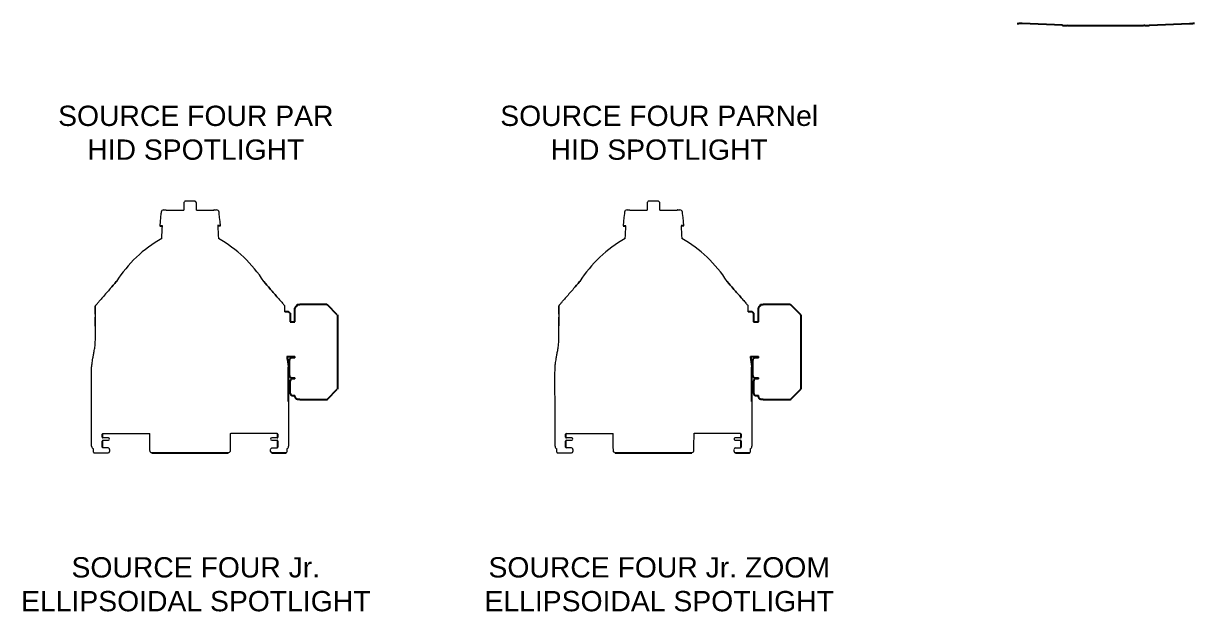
# Model space of a CAD drawing. Header units: inches. Extents: x 0 to 310, y 0 to 246.
# Drawn here: x 2.8 to 53.4, y 131.1 to 156.4 of the extents above; entities that cross this region are included whole.
import ezdxf

# ---------------------------------------------------------------- set-up
doc = ezdxf.new("R2010")
doc.units = ezdxf.units.IN
doc.header["$MEASUREMENT"] = 0
doc.linetypes.add('SLD-Solid', pattern=[0])
doc.layers.add('TEXT', color=1, linetype='Continuous')
doc.styles.add('ARIAL', font='arial.ttf')

msp = doc.modelspace()

# ---------------------------------------------------------------- linework, layer by layer
for p, q in [((45.708, 156.447), (45.778, 156.444)), ((45.84, 156.442), (45.778, 156.444)), ((47.66, 156.378), (45.928, 156.439)), ((47.674, 156.356), (47.85, 156.351)), ((47.85, 156.351), (47.851, 156.351)), ((51.22, 156.351), (51.219, 156.351)), ((51.22, 156.351), (51.395, 156.356)), ((51.41, 156.378), (53.142, 156.439)), ((53.23, 156.442), (53.292, 156.444)), ((53.361, 156.447), (53.292, 156.444)), ((8.702, 147.718), (8.822, 147.718)), ((11.324, 147.719), (11.203, 147.719)), ((28.7, 147.718), (28.82, 147.718)), ((31.322, 147.719), (31.201, 147.719)), ((14.538, 143.571), (14.538, 144.156)), ((14.628, 144.246), (14.628, 144.316)), ((14.628, 144.316), (14.753, 144.316)), ((15.891, 144.316), (14.753, 144.316)), ((16.367, 143.869), (15.94, 144.296)), ((34.536, 143.571), (34.536, 144.156)), ((34.626, 144.246), (34.626, 144.316)), ((34.626, 144.316), (34.751, 144.316)), ((35.888, 144.316), (34.751, 144.316)), ((36.365, 143.869), (35.938, 144.296)), ((14.265, 143.996), (14.101, 143.996)), ((14.325, 143.936), (14.325, 143.571)), ((14.325, 143.571), (14.538, 143.571)), ((16.388, 140.714), (16.388, 143.819)), ((34.263, 143.996), (34.099, 143.996)), ((34.323, 143.936), (34.323, 143.571)), ((34.323, 143.571), (34.536, 143.571)), ((36.386, 140.714), (36.386, 143.819)), ((14.194, 142.071), (14.538, 142.071)), ((14.538, 142.015), (14.538, 142.071)), ((34.192, 142.071), (34.536, 142.071)), ((34.536, 142.015), (34.536, 142.071)), ((14.298, 141.77), (14.298, 141.919)), ((14.298, 141.392), (14.298, 141.77)), ((14.538, 142.015), (14.394, 142.015)), ((34.296, 141.77), (34.296, 141.919)), ((34.296, 141.392), (34.296, 141.77)), ((34.536, 142.015), (34.392, 142.015)), ((14.298, 141.253), (14.298, 141.392)), ((14.338, 140.907), (14.338, 141.029)), ((14.394, 141.157), (14.538, 141.157)), ((14.538, 141.109), (14.418, 141.109)), ((14.538, 141.109), (14.538, 141.157)), ((34.296, 141.253), (34.296, 141.392)), ((34.336, 140.907), (34.336, 141.029)), ((34.392, 141.157), (34.536, 141.157)), ((34.536, 141.109), (34.416, 141.109)), ((34.536, 141.109), (34.536, 141.157)), ((14.338, 140.592), (14.338, 140.907)), ((14.338, 140.474), (14.338, 140.592)), ((15.94, 140.237), (16.367, 140.664)), ((34.336, 140.592), (34.336, 140.907)), ((34.336, 140.474), (34.336, 140.592)), ((35.938, 140.237), (36.365, 140.664)), ((14.418, 140.394), (14.538, 140.394)), ((14.538, 140.336), (14.538, 140.394)), ((14.628, 140.216), (14.628, 140.246)), ((14.753, 140.216), (14.628, 140.216)), ((14.753, 140.216), (15.891, 140.216)), ((34.416, 140.394), (34.536, 140.394)), ((34.536, 140.336), (34.536, 140.394)), ((34.626, 140.216), (34.626, 140.246)), ((34.751, 140.216), (34.626, 140.216)), ((34.751, 140.216), (35.888, 140.216)), ((6.223, 138.721), (6.223, 138.591)), ((13.803, 138.591), (13.803, 138.721)), ((26.221, 138.721), (26.221, 138.591)), ((33.801, 138.591), (33.801, 138.721)), ((6.223, 138.426), (6.223, 138.16)), ((13.803, 138.16), (13.803, 138.426)), ((26.221, 138.426), (26.221, 138.16)), ((33.801, 138.16), (33.801, 138.426)), ((8.362, 137.916), (11.663, 137.917)), ((13.548, 137.915), (14.151, 137.915)), ((28.36, 137.916), (31.661, 137.917)), ((33.546, 137.915), (34.148, 137.915))]:
    msp.add_line(p, q)
at = {"linetype": 'SLD-Solid', "lineweight": 15}
for p, q in [((9.741, 148.721), (9.741, 148.389)), ((10.235, 148.771), (9.791, 148.771)), ((10.285, 148.389), (10.285, 148.721)), ((29.738, 148.721), (29.738, 148.389)), ((30.233, 148.771), (29.789, 148.771)), ((30.283, 148.389), (30.283, 148.721)), ((8.871, 148.398), (8.979, 148.398)), ((9.102, 148.389), (9.738, 148.389)), ((9.102, 148.389), (9.102, 148.389)), ((9.102, 148.389), (9.738, 148.389)), ((10.288, 148.389), (10.924, 148.389)), ((10.288, 148.389), (10.924, 148.389)), ((10.924, 148.389), (10.924, 148.389)), ((11.047, 148.398), (11.154, 148.398)), ((28.869, 148.398), (28.977, 148.398)), ((29.1, 148.389), (29.736, 148.389)), ((29.1, 148.389), (29.1, 148.389)), ((29.1, 148.389), (29.736, 148.389)), ((30.286, 148.389), (30.922, 148.389)), ((30.286, 148.389), (30.922, 148.389)), ((30.922, 148.389), (30.922, 148.389)), ((31.045, 148.398), (31.152, 148.398)), ((5.763, 138.198), (5.763, 140.129)), ((14.263, 140.132), (14.263, 140.129)), ((14.263, 140.129), (14.263, 138.198)), ((25.761, 138.198), (25.761, 140.129)), ((34.261, 140.132), (34.261, 140.129)), ((34.261, 140.129), (34.261, 138.198)), ((6.253, 138.751), (8.278, 138.751)), ((11.775, 138.751), (11.765, 138.751)), ((12.095, 138.751), (11.775, 138.751)), ((26.251, 138.751), (28.276, 138.751)), ((31.773, 138.751), (31.763, 138.751)), ((32.093, 138.751), (31.773, 138.751)), ((6.319, 138.129), (6.252, 138.13)), ((6.538, 138.066), (6.538, 137.975)), ((13.488, 137.975), (13.488, 138.066)), ((13.707, 138.129), (13.773, 138.13)), ((14.182, 138.081), (14.182, 137.955)), ((26.317, 138.129), (26.25, 138.13)), ((26.536, 138.066), (26.536, 137.975)), ((33.486, 137.975), (33.486, 138.066)), ((33.705, 138.129), (33.771, 138.13)), ((34.18, 138.081), (34.18, 137.955)), ((5.844, 137.955), (5.845, 137.957)), ((5.845, 137.957), (5.844, 137.957)), ((5.845, 137.943), (5.844, 137.955)), ((5.845, 137.943), (5.846, 137.945)), ((6.185, 137.915), (6.235, 137.915)), ((6.235, 137.915), (6.318, 137.915)), ((6.318, 137.915), (6.478, 137.915)), ((25.842, 137.955), (25.842, 137.957)), ((25.842, 137.957), (25.842, 137.957)), ((25.843, 137.943), (25.842, 137.955)), ((25.843, 137.943), (25.843, 137.945)), ((26.183, 137.915), (26.233, 137.915)), ((26.233, 137.915), (26.316, 137.915)), ((26.316, 137.915), (26.476, 137.915))]:
    msp.add_line(p, q, dxfattribs=at)
at = {"linetype": 'SLD-Solid', "lineweight": 15, "flags": 128}
for points in [[(8.757, 148.243), (8.739, 148.072), (8.721, 147.897), (8.702, 147.719)], [(8.761, 148.284), (8.761, 148.28), (8.76, 148.272), (8.759, 148.26), (8.757, 148.243)], [(8.763, 148.3), (8.763, 148.299), (8.761, 148.284)], [(11.265, 148.284), (11.263, 148.299), (11.263, 148.3)], [(11.269, 148.243), (11.267, 148.26), (11.266, 148.272), (11.265, 148.28), (11.265, 148.284)], [(11.324, 147.719), (11.305, 147.897), (11.287, 148.072), (11.269, 148.243)], [(28.755, 148.243), (28.737, 148.072), (28.719, 147.897), (28.7, 147.719)], [(28.759, 148.284), (28.759, 148.28), (28.758, 148.272), (28.757, 148.26), (28.755, 148.243)], [(28.761, 148.3), (28.761, 148.299), (28.759, 148.284)], [(31.262, 148.284), (31.261, 148.299), (31.261, 148.3)], [(31.267, 148.243), (31.265, 148.26), (31.264, 148.272), (31.263, 148.28), (31.262, 148.284)], [(31.322, 147.719), (31.303, 147.897), (31.285, 148.072), (31.267, 148.243)], [(5.763, 140.135), (5.763, 140.261), (5.763, 140.522), (5.763, 140.78), (5.763, 141.036), (5.763, 141.292), (5.763, 141.552), (5.763, 141.611)], [(14.263, 141.615), (14.263, 141.409), (14.263, 141.081), (14.263, 140.756), (14.263, 140.427), (14.263, 140.135)], [(25.761, 140.135), (25.761, 140.261), (25.76, 140.522), (25.76, 140.78), (25.76, 141.036), (25.76, 141.292), (25.761, 141.552), (25.761, 141.611)], [(34.261, 141.615), (34.261, 141.409), (34.261, 141.081), (34.261, 140.756), (34.261, 140.427), (34.261, 140.135)], [(8.281, 138.014), (8.28, 138.168), (8.278, 138.751)], [(11.748, 138.751), (11.746, 138.197), (11.744, 138.014)], [(28.279, 138.014), (28.278, 138.168), (28.276, 138.751)], [(31.746, 138.751), (31.744, 138.197), (31.742, 138.014)], [(6.479, 138.126), (6.477, 138.126), (6.461, 138.126), (6.429, 138.127), (6.382, 138.128), (6.319, 138.129)], [(8.362, 137.916), (8.358, 137.916), (8.331, 137.923), (8.31, 137.938), (8.295, 137.959), (8.284, 137.987), (8.282, 138.014)], [(11.744, 138.014), (11.745, 138.008), (11.738, 137.975), (11.721, 137.944), (11.7, 137.925), (11.674, 137.916), (11.663, 137.917)], [(13.547, 138.126), (13.549, 138.126), (13.565, 138.126), (13.596, 138.127), (13.644, 138.128), (13.707, 138.129)], [(26.477, 138.126), (26.475, 138.126), (26.459, 138.126), (26.427, 138.127), (26.38, 138.128), (26.317, 138.129)], [(28.36, 137.916), (28.355, 137.916), (28.329, 137.923), (28.308, 137.938), (28.292, 137.959), (28.282, 137.987), (28.28, 138.014)], [(31.742, 138.014), (31.742, 138.008), (31.736, 137.975), (31.719, 137.944), (31.697, 137.925), (31.671, 137.916), (31.661, 137.917)], [(33.545, 138.126), (33.547, 138.126), (33.563, 138.126), (33.594, 138.127), (33.642, 138.128), (33.705, 138.129)], [(14.182, 137.955), (14.181, 137.947), (14.181, 137.943)], [(34.179, 137.955), (34.179, 137.947), (34.178, 137.943)]]:
    msp.add_lwpolyline(points, dxfattribs=at)
for centre, radius, start, end in [((47.675, 156.371), 0.015, 180.0048, 270.0932), ((51.395, 156.371), 0.015, 269.9068, 359.9952), ((14.628, 144.156), 0.09, 90, 180), ((15.891, 144.246), 0.07, 45, 90), ((34.626, 144.156), 0.09, 90, 180), ((35.888, 144.246), 0.07, 45, 90), ((14.265, 143.936), 0.06, 0, 90), ((16.318, 143.819), 0.07, 0, 45), ((34.263, 143.936), 0.06, 0, 90), ((36.316, 143.819), 0.07, 0, 45), ((14.394, 141.919), 0.096, 90, 180), ((34.392, 141.919), 0.096, 90, 180), ((14.394, 141.253), 0.096, 180, 270), ((14.418, 141.029), 0.08, 90, 180), ((34.392, 141.253), 0.096, 180, 270), ((34.416, 141.029), 0.08, 90, 180), ((16.318, 140.714), 0.07, 315, 0), ((36.316, 140.714), 0.07, 315, 0), ((14.418, 140.474), 0.08, 180, 270), ((14.628, 140.336), 0.09, 180, 270), ((15.891, 140.286), 0.07, 270, 315), ((34.416, 140.474), 0.08, 180, 270), ((34.626, 140.336), 0.09, 180, 270), ((35.888, 140.286), 0.07, 270, 315)]:
    msp.add_arc(centre, radius, start, end)
at = {"linetype": 'SLD-Solid', "lineweight": 15}
for centre, radius, start, end in [((8.871, 148.289), 0.109, 90.5467, 174), ((8.979, 148.388), 0.01, 30.3391, 90), ((9.078, 149.465), 1.076, 265.1817, 271.2789), ((10.943, 149.825), 1.436, 269.2437, 273.7992), ((11.047, 148.388), 0.01, 90, 152.9485), ((11.154, 148.289), 0.109, 6, 89.6033), ((28.869, 148.289), 0.109, 90.5467, 174), ((28.977, 148.388), 0.01, 30.3391, 90), ((29.076, 149.465), 1.076, 265.1817, 271.2789), ((30.941, 149.825), 1.436, 269.2437, 273.7992), ((31.045, 148.388), 0.01, 90, 152.9485), ((31.152, 148.289), 0.109, 6, 89.6033), ((-62.505, 151.41), 71.423, 356.59282, 357.03766), ((82.536, 151.41), 71.428, 182.96234, 183.40824), ((-42.507, 151.41), 71.423, 356.59282, 357.03766), ((102.534, 151.41), 71.428, 182.96234, 183.40824), ((11.537, 142.298), 5.588, 119.4275, 147.3556), ((8.492, 142.3), 5.584, 32.6363, 60.5821), ((31.535, 142.298), 5.588, 119.4275, 147.3556), ((28.489, 142.3), 5.584, 32.6363, 60.5821), ((5.954, 144.255), 0.03, 169.9539, 180.0003), ((5.954, 144.255), 0.03, 169.9539, 180.0003), ((5.965, 144.241), 0.0438, 140.2028, 152.0313), ((14.06, 144.241), 0.0438, 27.9687, 39.7972), ((14.071, 144.255), 0.03, 359.9997, 10.0461), ((14.071, 144.255), 0.03, 359.9997, 10.0461), ((25.952, 144.255), 0.03, 169.9539, 180.0003), ((25.952, 144.255), 0.03, 169.9539, 180.0003), ((25.963, 144.241), 0.0438, 140.2028, 152.0313), ((34.058, 144.241), 0.0438, 27.9687, 39.7972), ((34.069, 144.255), 0.03, 359.9997, 10.0461), ((34.069, 144.255), 0.03, 359.9997, 10.0461), ((6.253, 138.721), 0.03, 90.0003, 179.9998), ((6.253, 138.591), 0.03, 180.0292, 267.6975), ((6.253, 138.591), 0.03, 180.0001, 269), ((6.49, 138.508), 0.0483, 270.9983, 89.0017), ((13.536, 138.508), 0.0483, 90.998, 269.002), ((13.773, 138.721), 0.03, 0.0011, 89.9989), ((13.773, 138.591), 0.03, 272.3027, 359.9701), ((26.251, 138.721), 0.03, 90.0003, 179.9998), ((26.251, 138.591), 0.03, 180.0292, 267.6975), ((26.251, 138.591), 0.03, 180.0001, 269), ((26.487, 138.508), 0.0483, 270.9983, 89.0017), ((33.534, 138.508), 0.0483, 90.998, 269.002), ((33.771, 138.721), 0.03, 0.0011, 89.9989), ((33.771, 138.591), 0.03, 272.3027, 359.9701), ((5.882, 138.194), 0.118, 178.0555, 251.45), ((6.253, 138.426), 0.03, 91.1538, 179.9969), ((6.253, 138.16), 0.03, 180, 269), ((6.478, 138.066), 0.06, 358.9241, 89), ((13.548, 138.066), 0.06, 91, 178.9409), ((13.773, 138.16), 0.03, 271, 0), ((13.773, 138.426), 0.03, 0.0042, 88.8457), ((14.142, 138.195), 0.12, 289.3873, 1.5708), ((25.88, 138.194), 0.118, 178.0555, 251.45), ((26.251, 138.426), 0.03, 91.1538, 179.9969), ((26.251, 138.16), 0.03, 180, 269), ((26.476, 138.066), 0.06, 358.9241, 89), ((33.546, 138.066), 0.06, 91, 178.9409), ((33.771, 138.426), 0.03, 0.0042, 88.8457), ((33.771, 138.16), 0.03, 271, 0), ((34.14, 138.195), 0.12, 289.3873, 1.5708), ((5.874, 137.957), 0.03, 179.9987, 184.7488), ((5.875, 137.945), 0.03, 184.7785, 270), ((5.875, 137.945), 0.0298, 179.703, 269.7012), ((6.478, 137.975), 0.06, 270, 0), ((13.548, 137.975), 0.06, 180, 270), ((14.151, 137.945), 0.03, 270, 355.2215), ((25.872, 137.957), 0.03, 179.9987, 184.7488), ((25.873, 137.945), 0.0298, 179.703, 269.7012), ((25.873, 137.945), 0.03, 184.7785, 270), ((26.476, 137.975), 0.06, 270, 0), ((33.546, 137.975), 0.06, 180, 270), ((34.148, 137.945), 0.03, 270, 355.2215)]:
    msp.add_arc(centre, radius, start, end, dxfattribs=at)
for points, knots in [([(45.921, 156.439), (45.921, 156.439), (45.921, 156.439), (45.901, 156.44), (45.86, 156.441), (45.84, 156.442)], [0, 0, 0, 0, 0.141573, 0.570787, 1, 1, 1, 1]), ([(47.66, 156.371), (47.66, 156.371), (47.66, 156.371), (47.66, 156.373), (47.66, 156.377), (47.66, 156.378), (47.66, 156.378)], [0, 0, 0, 0, 0.2373632, 0.6054621, 0.7995667, 0.8068638, 0.8068638, 0.8068638, 0.8068638]), ([(48.212, 156.347), (48.169, 156.347), (48.074, 156.348), (47.943, 156.349), (47.882, 156.35), (47.851, 156.351)], [0, 0, 0, 0, 0.295543, 0.647772, 1, 1, 1, 1]), ([(50.858, 156.347), (50.637, 156.347), (50.195, 156.347), (49.532, 156.347), (48.87, 156.347), (48.432, 156.347), (48.212, 156.347)], [0, 0, 0, 0, 0.250733, 0.501962, 0.750739, 1, 1, 1, 1]), ([(51.219, 156.351), (51.194, 156.35), (51.139, 156.349), (51.012, 156.348), (50.909, 156.347), (50.858, 156.347)], [0, 0, 0, 0, 0.295665, 0.647832, 1, 1, 1, 1]), ([(51.41, 156.378), (51.41, 156.378), (51.41, 156.377), (51.41, 156.375), (51.41, 156.371), (51.41, 156.371), (51.41, 156.371)], [0.1931117, 0.1931117, 0.1931117, 0.1931117, 0.198675, 0.3837811, 0.5679207, 1, 1, 1, 1]), ([(53.148, 156.439), (53.148, 156.439), (53.149, 156.439), (53.168, 156.44), (53.21, 156.441), (53.23, 156.442)], [0, 0, 0, 0, 0.141573, 0.570787, 1, 1, 1, 1]), ([(14.194, 142.071), (14.197, 142.056), (14.21, 141.984), (14.227, 141.881), (14.242, 141.765), (14.253, 141.686), (14.26, 141.635), (14.262, 141.624), (14.263, 141.618)], [0, 0, 0, 0, 0.058348, 0.262354, 0.45896, 0.661146, 0.828782, 1, 1, 1, 1]), ([(34.192, 142.071), (34.195, 142.056), (34.208, 141.984), (34.225, 141.881), (34.24, 141.765), (34.251, 141.686), (34.258, 141.635), (34.26, 141.624), (34.26, 141.618)], [0, 0, 0, 0, 0.058348, 0.262354, 0.45896, 0.661146, 0.828782, 1, 1, 1, 1]), ([(14.263, 140.135), (14.263, 140.177), (14.263, 140.306), (14.263, 140.52), (14.263, 140.778), (14.263, 141.035), (14.263, 141.292), (14.263, 141.487), (14.263, 141.596), (14.263, 141.618)], [0, 0, 0, 0, 0.084797, 0.2604, 0.434229, 0.606655, 0.779484, 0.954653, 1, 1, 1, 1]), ([(34.261, 140.135), (34.261, 140.177), (34.261, 140.306), (34.261, 140.52), (34.261, 140.778), (34.261, 141.035), (34.261, 141.292), (34.261, 141.487), (34.261, 141.596), (34.261, 141.618)], [0, 0, 0, 0, 0.084797, 0.2604, 0.434229, 0.606655, 0.779484, 0.954653, 1, 1, 1, 1])]:
    msp.add_open_spline(points, degree=3, knots=knots)
for points, knots in [([(9.791, 148.771), (9.791, 148.771), (9.774, 148.755), (9.757, 148.738), (9.741, 148.721)], [0, 0, 0, 0, 0.013757, 1, 1, 1, 1]), ([(29.789, 148.771), (29.789, 148.771), (29.772, 148.755), (29.755, 148.738), (29.738, 148.721)], [0, 0, 0, 0, 0.013757, 1, 1, 1, 1]), ([(6.566, 145.003), (6.459, 144.879), (6.352, 144.755), (6.245, 144.631), (6.194, 144.572), (6.144, 144.514), (6.093, 144.455)], [0, 0, 0, 0, 0.01248017, 0.01248017, 0.01248017, 0.01838969, 0.01838969, 0.01838969, 0.01838969]), ([(13.456, 145.006), (13.476, 144.983), (13.496, 144.96), (13.517, 144.936), (13.625, 144.81), (13.734, 144.684), (13.843, 144.557)], [0, 0, 0, 0, 0.00236285, 0.00236285, 0.00236285, 0.01507617, 0.01507617, 0.01507617, 0.01507617]), ([(13.843, 144.557), (13.734, 144.684), (13.625, 144.81), (13.517, 144.936), (13.496, 144.96), (13.476, 144.983), (13.456, 145.006)], [0, 0, 0, 0, 0.01271374, 0.01271374, 0.01271374, 0.01507616, 0.01507616, 0.01507616, 0.01507616]), ([(13.843, 144.557), (13.885, 144.509), (13.927, 144.46), (13.99, 144.388), (14.011, 144.364), (14.043, 144.328), (14.053, 144.316), (14.069, 144.298), (14.074, 144.292), (14.084, 144.28), (14.089, 144.274), (14.094, 144.269)], [0, 0, 0, 0, 0.5, 0.5, 0.75, 0.75, 0.875, 0.875, 0.9375, 0.9375, 1, 1, 1, 1]), ([(26.564, 145.003), (26.457, 144.879), (26.35, 144.755), (26.243, 144.631), (26.192, 144.572), (26.142, 144.514), (26.091, 144.455)], [0, 0, 0, 0, 0.01248017, 0.01248017, 0.01248017, 0.01838969, 0.01838969, 0.01838969, 0.01838969]), ([(33.454, 145.006), (33.474, 144.983), (33.494, 144.96), (33.514, 144.936), (33.623, 144.81), (33.732, 144.684), (33.841, 144.557)], [0, 0, 0, 0, 0.00236285, 0.00236285, 0.00236285, 0.01507617, 0.01507617, 0.01507617, 0.01507617]), ([(33.841, 144.557), (33.732, 144.684), (33.623, 144.81), (33.514, 144.936), (33.494, 144.96), (33.474, 144.983), (33.454, 145.006)], [0, 0, 0, 0, 0.01271374, 0.01271374, 0.01271374, 0.01507616, 0.01507616, 0.01507616, 0.01507616]), ([(33.841, 144.557), (33.883, 144.509), (33.925, 144.46), (33.988, 144.388), (34.009, 144.364), (34.04, 144.328), (34.051, 144.316), (34.066, 144.298), (34.072, 144.292), (34.082, 144.28), (34.087, 144.274), (34.092, 144.269)], [0, 0, 0, 0, 0.5, 0.5, 0.75, 0.75, 0.875, 0.875, 0.9375, 0.9375, 1, 1, 1, 1]), ([(5.924, 144.255), (5.924, 144.254), (5.924, 144.244), (5.924, 144.202), (5.924, 144.171), (5.924, 144.088), (5.924, 144.037), (5.924, 143.916), (5.924, 143.847), (5.924, 143.768)], [0, 0, 0, 0, 0.25, 0.25, 0.5, 0.5, 0.75, 0.75, 1, 1, 1, 1]), ([(5.924, 143.893), (5.924, 143.921), (5.924, 143.983), (5.924, 144.062), (5.924, 144.132), (5.924, 144.186), (5.924, 144.225), (5.924, 144.25), (5.924, 144.253), (5.924, 144.255)], [0, 0, 0, 0, 0.120295, 0.268344, 0.416394, 0.560299, 0.704205, 0.852102, 1, 1, 1, 1]), ([(5.926, 144.261), (5.925, 144.26), (5.925, 144.26), (5.925, 144.26), (5.925, 144.26), (5.925, 144.26)], [0, 0, 0, 0, 0.5, 0.5, 1, 1, 1, 1]), ([(5.932, 144.269), (5.938, 144.276), (5.945, 144.284), (5.958, 144.299), (5.965, 144.307), (5.985, 144.33), (5.999, 144.346), (6.039, 144.392), (6.066, 144.424), (6.093, 144.455)], [0, 0, 0, 0, 0.125, 0.125, 0.25, 0.25, 0.5, 0.5, 1, 1, 1, 1]), ([(14.099, 144.261), (14.1, 144.26), (14.1, 144.26), (14.101, 144.26), (14.101, 144.26), (14.101, 144.26)], [0, 0, 0, 0, 0.5, 0.5, 1, 1, 1, 1]), ([(14.101, 143.996), (14.101, 144.019), (14.101, 144.067), (14.101, 144.132), (14.101, 144.186), (14.101, 144.225), (14.101, 144.25), (14.101, 144.253), (14.101, 144.255)], [0.1564524, 0.1564524, 0.1564524, 0.1564524, 0.2683437, 0.4163935, 0.5602991, 0.7042052, 0.8521023, 1, 1, 1, 1]), ([(25.922, 144.255), (25.922, 144.254), (25.922, 144.244), (25.922, 144.202), (25.922, 144.171), (25.922, 144.088), (25.922, 144.037), (25.922, 143.916), (25.922, 143.847), (25.922, 143.768)], [0, 0, 0, 0, 0.25, 0.25, 0.5, 0.5, 0.75, 0.75, 1, 1, 1, 1]), ([(25.922, 143.893), (25.922, 143.921), (25.922, 143.983), (25.922, 144.062), (25.922, 144.132), (25.922, 144.186), (25.922, 144.225), (25.922, 144.25), (25.922, 144.253), (25.922, 144.255)], [0, 0, 0, 0, 0.120295, 0.268344, 0.416394, 0.560299, 0.704205, 0.852102, 1, 1, 1, 1]), ([(25.924, 144.261), (25.923, 144.26), (25.923, 144.26), (25.923, 144.26), (25.923, 144.26), (25.923, 144.26)], [0, 0, 0, 0, 0.5, 0.5, 1, 1, 1, 1]), ([(25.929, 144.269), (25.936, 144.276), (25.943, 144.284), (25.956, 144.299), (25.963, 144.307), (25.983, 144.33), (25.997, 144.346), (26.037, 144.392), (26.064, 144.424), (26.091, 144.455)], [0, 0, 0, 0, 0.125, 0.125, 0.25, 0.25, 0.5, 0.5, 1, 1, 1, 1]), ([(34.097, 144.261), (34.098, 144.26), (34.098, 144.26), (34.099, 144.26), (34.099, 144.26), (34.099, 144.26)], [0, 0, 0, 0, 0.5, 0.5, 1, 1, 1, 1]), ([(34.099, 143.996), (34.099, 144.019), (34.099, 144.067), (34.099, 144.132), (34.099, 144.186), (34.099, 144.225), (34.099, 144.25), (34.099, 144.253), (34.099, 144.255)], [0.1564524, 0.1564524, 0.1564524, 0.1564524, 0.2683437, 0.4163935, 0.5602991, 0.7042052, 0.8521023, 1, 1, 1, 1]), ([(5.763, 141.617), (5.764, 141.622), (5.765, 141.631), (5.772, 141.679), (5.782, 141.756), (5.797, 141.865), (5.819, 142.001), (5.847, 142.159), (5.878, 142.336), (5.914, 142.525), (5.927, 142.727), (5.924, 142.867), (5.925, 143.001), (5.925, 143.129), (5.924, 143.312), (5.924, 143.487), (5.924, 143.647), (5.924, 143.734), (5.924, 143.777)], [0, 0, 0, 0, 0.058692, 0.118695, 0.185519, 0.254206, 0.321207, 0.390143, 0.45783, 0.527371, 0.59493, 0.664892, 0.668685, 0.731589, 0.79606, 0.863705, 0.933314, 1, 1, 1, 1]), ([(5.924, 143.768), (5.924, 143.757), (5.924, 143.745), (5.924, 143.72), (5.924, 143.706), (5.924, 143.677), (5.924, 143.662), (5.924, 143.631), (5.924, 143.615), (5.924, 143.583), (5.924, 143.566), (5.924, 143.532), (5.924, 143.515), (5.924, 143.464), (5.924, 143.43), (5.924, 143.395)], [0, 0, 0, 0, 0.125, 0.125, 0.25, 0.25, 0.375, 0.375, 0.5, 0.5, 0.625, 0.625, 0.75, 0.75, 1, 1, 1, 1]), ([(25.761, 141.617), (25.762, 141.622), (25.763, 141.631), (25.77, 141.679), (25.78, 141.756), (25.795, 141.865), (25.816, 142.001), (25.845, 142.159), (25.876, 142.336), (25.912, 142.525), (25.925, 142.727), (25.922, 142.867), (25.922, 143.001), (25.922, 143.129), (25.922, 143.312), (25.922, 143.487), (25.922, 143.647), (25.922, 143.734), (25.922, 143.777)], [0, 0, 0, 0, 0.058692, 0.118695, 0.185519, 0.254206, 0.321207, 0.390143, 0.45783, 0.527371, 0.59493, 0.664892, 0.668685, 0.731589, 0.79606, 0.863705, 0.933314, 1, 1, 1, 1]), ([(25.922, 143.768), (25.922, 143.757), (25.922, 143.745), (25.922, 143.72), (25.922, 143.706), (25.922, 143.677), (25.922, 143.662), (25.922, 143.631), (25.922, 143.615), (25.922, 143.583), (25.922, 143.566), (25.922, 143.532), (25.922, 143.515), (25.922, 143.464), (25.922, 143.43), (25.922, 143.395)], [0, 0, 0, 0, 0.125, 0.125, 0.25, 0.25, 0.375, 0.375, 0.5, 0.5, 0.625, 0.625, 0.75, 0.75, 1, 1, 1, 1]), ([(6.355, 138.559), (6.355, 138.559), (6.353, 138.559), (6.351, 138.559), (6.348, 138.559), (6.345, 138.559), (6.342, 138.559), (6.338, 138.559), (6.334, 138.56), (6.329, 138.56), (6.324, 138.56), (6.317, 138.56), (6.308, 138.56), (6.295, 138.56), (6.282, 138.56), (6.268, 138.561), (6.258, 138.561), (6.252, 138.561)], [0, 0, 0, 0, 0.051065, 0.101782, 0.15226, 0.202611, 0.252946, 0.303378, 0.354018, 0.404976, 0.456361, 0.508278, 0.608033, 0.7063, 0.803854, 0.90149, 1, 1, 1, 1]), ([(6.252, 138.561), (6.252, 138.561), (6.252, 138.561), (6.252, 138.561), (6.252, 138.561), (6.252, 138.561), (6.252, 138.561), (6.252, 138.561), (6.252, 138.561), (6.252, 138.561)], [-0.00000006, -0.00000006, -0.00000006, -0.00000006, 0, 0, 0, 0.00008830403, 0.00008830403, 0.00008830403, 0.00008836403, 0.00008836403, 0.00008836403, 0.00008836403]), ([(6.49, 138.557), (6.49, 138.557), (6.49, 138.557), (6.49, 138.557), (6.489, 138.557), (6.487, 138.557), (6.485, 138.557), (6.483, 138.557), (6.48, 138.557), (6.477, 138.557), (6.474, 138.557), (6.47, 138.557), (6.466, 138.557), (6.461, 138.557), (6.453, 138.557), (6.438, 138.558), (6.415, 138.558), (6.388, 138.559), (6.366, 138.559), (6.355, 138.559)], [0, 0, 0, 0, 0.038484, 0.076959, 0.115425, 0.153885, 0.19234, 0.230793, 0.269246, 0.307701, 0.346159, 0.384623, 0.423094, 0.461574, 0.500066, 0.625046, 0.750054, 0.868724, 1, 1, 1, 1]), ([(13.773, 138.751), (13.683, 138.751), (13.588, 138.751), (13.421, 138.751), (13.353, 138.751), (13.214, 138.751), (13.142, 138.751), (13.031, 138.751), (12.993, 138.751), (12.917, 138.751), (12.879, 138.751), (12.762, 138.751), (12.683, 138.751), (12.44, 138.751), (12.271, 138.751), (12.095, 138.751)], [0.0570701, 0.0570701, 0.0570701, 0.0570701, 0.25, 0.25, 0.375, 0.375, 0.5, 0.5, 0.5625, 0.5625, 0.625, 0.625, 0.75, 0.75, 1, 1, 1, 1]), ([(13.671, 138.559), (13.66, 138.559), (13.649, 138.559), (13.629, 138.558), (13.62, 138.558), (13.595, 138.558), (13.581, 138.558), (13.547, 138.557), (13.536, 138.557), (13.535, 138.557)], [0, 0, 0, 0, 0.125, 0.125, 0.25, 0.25, 0.5, 0.5, 1, 1, 1, 1]), ([(13.774, 138.561), (13.774, 138.561), (13.774, 138.561), (13.774, 138.561), (13.774, 138.561), (13.774, 138.561), (13.773, 138.561), (13.773, 138.561), (13.773, 138.561), (13.773, 138.561)], [-0.00000006, -0.00000006, -0.00000006, -0.00000006, 0, 0, 0, 0.00008830403, 0.00008830403, 0.00008830403, 0.00008836403, 0.00008836403, 0.00008836403, 0.00008836403]), ([(26.353, 138.559), (26.352, 138.559), (26.351, 138.559), (26.349, 138.559), (26.346, 138.559), (26.343, 138.559), (26.34, 138.559), (26.336, 138.559), (26.332, 138.56), (26.327, 138.56), (26.322, 138.56), (26.315, 138.56), (26.305, 138.56), (26.293, 138.56), (26.28, 138.56), (26.266, 138.561), (26.255, 138.561), (26.25, 138.561)], [0, 0, 0, 0, 0.051065, 0.101782, 0.15226, 0.202611, 0.252946, 0.303378, 0.354018, 0.404976, 0.456361, 0.508278, 0.608033, 0.7063, 0.803854, 0.90149, 1, 1, 1, 1]), ([(26.25, 138.561), (26.25, 138.561), (26.25, 138.561), (26.25, 138.561), (26.25, 138.561), (26.25, 138.561), (26.25, 138.561), (26.25, 138.561), (26.25, 138.561), (26.25, 138.561)], [-0.00000006, -0.00000006, -0.00000006, -0.00000006, 0, 0, 0, 0.00008830403, 0.00008830403, 0.00008830403, 0.00008836403, 0.00008836403, 0.00008836403, 0.00008836403]), ([(26.488, 138.557), (26.488, 138.557), (26.488, 138.557), (26.487, 138.557), (26.486, 138.557), (26.485, 138.557), (26.483, 138.557), (26.481, 138.557), (26.478, 138.557), (26.475, 138.557), (26.472, 138.557), (26.468, 138.557), (26.464, 138.557), (26.459, 138.557), (26.45, 138.557), (26.436, 138.558), (26.413, 138.558), (26.386, 138.559), (26.364, 138.559), (26.353, 138.559)], [0, 0, 0, 0, 0.038484, 0.076959, 0.115425, 0.153885, 0.19234, 0.230793, 0.269246, 0.307701, 0.346159, 0.384623, 0.423094, 0.461574, 0.500066, 0.625046, 0.750054, 0.868724, 1, 1, 1, 1]), ([(33.771, 138.751), (33.681, 138.751), (33.586, 138.751), (33.419, 138.751), (33.351, 138.751), (33.212, 138.751), (33.14, 138.751), (33.029, 138.751), (32.991, 138.751), (32.915, 138.751), (32.877, 138.751), (32.76, 138.751), (32.681, 138.751), (32.438, 138.751), (32.269, 138.751), (32.093, 138.751)], [0.0570701, 0.0570701, 0.0570701, 0.0570701, 0.25, 0.25, 0.375, 0.375, 0.5, 0.5, 0.5625, 0.5625, 0.625, 0.625, 0.75, 0.75, 1, 1, 1, 1]), ([(33.669, 138.559), (33.658, 138.559), (33.647, 138.559), (33.627, 138.558), (33.618, 138.558), (33.593, 138.558), (33.579, 138.558), (33.545, 138.557), (33.533, 138.557), (33.533, 138.557)], [0, 0, 0, 0, 0.125, 0.125, 0.25, 0.25, 0.5, 0.5, 1, 1, 1, 1]), ([(33.772, 138.561), (33.772, 138.561), (33.772, 138.561), (33.772, 138.561), (33.772, 138.561), (33.772, 138.561), (33.771, 138.561), (33.771, 138.561), (33.771, 138.561), (33.771, 138.561)], [-0.00000006, -0.00000006, -0.00000006, -0.00000006, 0, 0, 0, 0.00008830403, 0.00008830403, 0.00008830403, 0.00008836403, 0.00008836403, 0.00008836403, 0.00008836403]), ([(6.252, 138.456), (6.254, 138.456), (6.26, 138.456), (6.267, 138.456), (6.275, 138.456), (6.282, 138.456), (6.289, 138.457), (6.295, 138.457), (6.302, 138.457), (6.308, 138.457), (6.314, 138.457), (6.321, 138.457), (6.33, 138.457), (6.338, 138.457), (6.346, 138.458), (6.351, 138.458), (6.354, 138.458), (6.355, 138.458)], [0, 0, 0, 0, 0.050185, 0.100023, 0.149614, 0.199062, 0.248473, 0.29795, 0.347598, 0.397519, 0.447817, 0.498589, 0.600283, 0.700421, 0.799846, 0.89942, 1, 1, 1, 1]), ([(6.355, 138.458), (6.359, 138.458), (6.367, 138.458), (6.378, 138.458), (6.388, 138.458), (6.397, 138.459), (6.406, 138.459), (6.42, 138.459), (6.438, 138.459), (6.454, 138.46), (6.466, 138.46), (6.473, 138.46), (6.479, 138.46), (6.484, 138.46), (6.488, 138.46), (6.49, 138.46), (6.49, 138.46), (6.49, 138.46)], [0, 0, 0, 0, 0.045157, 0.088912, 0.131266, 0.172222, 0.211781, 0.249947, 0.374926, 0.499933, 0.571396, 0.64283, 0.714247, 0.78566, 0.857081, 0.928524, 1, 1, 1, 1]), ([(13.535, 138.46), (13.536, 138.46), (13.547, 138.46), (13.581, 138.459), (13.595, 138.459), (13.62, 138.459), (13.629, 138.458), (13.649, 138.458), (13.66, 138.458), (13.671, 138.458)], [0, 0, 0, 0, 0.5, 0.5, 0.75, 0.75, 0.875, 0.875, 1, 1, 1, 1]), ([(26.25, 138.456), (26.252, 138.456), (26.258, 138.456), (26.265, 138.456), (26.273, 138.456), (26.28, 138.456), (26.287, 138.457), (26.293, 138.457), (26.3, 138.457), (26.306, 138.457), (26.312, 138.457), (26.319, 138.457), (26.328, 138.457), (26.336, 138.457), (26.344, 138.458), (26.349, 138.458), (26.352, 138.458), (26.353, 138.458)], [0, 0, 0, 0, 0.050185, 0.100023, 0.149614, 0.199062, 0.248473, 0.29795, 0.347598, 0.397519, 0.447817, 0.498589, 0.600283, 0.700421, 0.799846, 0.89942, 1, 1, 1, 1]), ([(26.353, 138.458), (26.357, 138.458), (26.365, 138.458), (26.376, 138.458), (26.386, 138.458), (26.395, 138.459), (26.404, 138.459), (26.418, 138.459), (26.436, 138.459), (26.452, 138.46), (26.463, 138.46), (26.471, 138.46), (26.477, 138.46), (26.482, 138.46), (26.486, 138.46), (26.488, 138.46), (26.488, 138.46), (26.488, 138.46)], [0, 0, 0, 0, 0.045157, 0.088912, 0.131266, 0.172222, 0.211781, 0.249947, 0.374926, 0.499933, 0.571396, 0.64283, 0.714247, 0.78566, 0.857081, 0.928524, 1, 1, 1, 1]), ([(33.533, 138.46), (33.533, 138.46), (33.545, 138.46), (33.579, 138.459), (33.593, 138.459), (33.618, 138.459), (33.627, 138.458), (33.647, 138.458), (33.658, 138.458), (33.668, 138.458)], [0, 0, 0, 0, 0.5, 0.5, 0.75, 0.75, 0.875, 0.875, 1, 1, 1, 1]), ([(5.945, 137.915), (5.983, 137.915), (6.022, 137.915), (6.061, 137.915), (6.102, 137.915), (6.143, 137.915), (6.185, 137.915)], [0, 0, 0, 0, 0.003565496, 0.003565496, 0.003565496, 0.007398941, 0.007398941, 0.007398941, 0.007398941]), ([(6.222, 137.915), (6.233, 137.915), (6.258, 137.915), (6.284, 137.915), (6.299, 137.915), (6.299, 137.915), (6.299, 137.915)], [0, 0, 0, 0, 0.208737, 0.512101, 0.815465, 1, 1, 1, 1]), ([(25.943, 137.915), (25.981, 137.915), (26.02, 137.915), (26.058, 137.915), (26.1, 137.915), (26.141, 137.915), (26.183, 137.915)], [0, 0, 0, 0, 0.003565496, 0.003565496, 0.003565496, 0.007398941, 0.007398941, 0.007398941, 0.007398941]), ([(26.22, 137.915), (26.231, 137.915), (26.255, 137.915), (26.281, 137.915), (26.297, 137.915), (26.297, 137.915), (26.296, 137.915)], [0, 0, 0, 0, 0.208737, 0.512101, 0.815465, 1, 1, 1, 1])]:
    msp.add_open_spline(points, degree=3, knots=knots, dxfattribs=at)
for points, degree in [([(10.285, 148.721), (10.235, 148.771)], 1), ([(30.283, 148.721), (30.233, 148.771)], 1), ([(11.324, 147.719), (11.324, 147.718)], 1), ([(31.322, 147.719), (31.322, 147.718)], 1), ([(6.827, 145.305), (6.74, 145.205), (6.653, 145.104), (6.566, 145.003)], 3), ([(6.566, 145.003), (6.653, 145.104), (6.74, 145.205), (6.827, 145.305)], 3), ([(6.832, 145.312), (6.83, 145.309), (6.829, 145.307), (6.827, 145.305)], 3), ([(6.827, 145.305), (6.829, 145.308), (6.831, 145.31), (6.832, 145.312)], 3), ([(13.199, 145.304), (13.197, 145.306), (13.195, 145.309), (13.194, 145.311)], 3), ([(13.194, 145.31), (13.196, 145.308), (13.197, 145.306), (13.199, 145.304)], 3), ([(13.199, 145.304), (13.285, 145.205), (13.37, 145.106), (13.456, 145.006)], 3), ([(13.456, 145.006), (13.37, 145.106), (13.285, 145.205), (13.199, 145.304)], 3), ([(26.825, 145.305), (26.738, 145.205), (26.651, 145.104), (26.564, 145.003)], 3), ([(26.564, 145.003), (26.651, 145.104), (26.738, 145.205), (26.825, 145.305)], 3), ([(26.829, 145.312), (26.828, 145.309), (26.826, 145.307), (26.825, 145.305)], 3), ([(26.825, 145.305), (26.827, 145.308), (26.828, 145.31), (26.83, 145.312)], 3), ([(33.197, 145.304), (33.195, 145.306), (33.193, 145.309), (33.192, 145.311)], 3), ([(33.192, 145.31), (33.194, 145.308), (33.195, 145.306), (33.197, 145.304)], 3), ([(33.197, 145.304), (33.282, 145.205), (33.368, 145.106), (33.454, 145.006)], 3), ([(33.454, 145.006), (33.368, 145.106), (33.282, 145.205), (33.197, 145.304)], 3), ([(11.74, 138.751), (11.748, 138.751), (11.757, 138.751), (11.765, 138.751)], 3), ([(13.773, 138.561), (13.721, 138.56), (13.682, 138.559), (13.671, 138.559)], 3), ([(31.738, 138.751), (31.746, 138.751), (31.754, 138.751), (31.763, 138.751)], 3), ([(33.771, 138.561), (33.719, 138.56), (33.68, 138.559), (33.669, 138.559)], 3), ([(5.845, 137.957), (5.845, 137.999), (5.845, 138.04), (5.845, 138.082)], 3), ([(13.671, 138.458), (13.682, 138.458), (13.721, 138.457), (13.774, 138.456)], 3), ([(25.842, 137.957), (25.842, 137.999), (25.842, 138.04), (25.842, 138.082)], 3), ([(33.668, 138.458), (33.68, 138.458), (33.719, 138.457), (33.772, 138.456)], 3), ([(5.846, 137.945), (5.845, 137.949), (5.845, 137.953), (5.845, 137.957)], 3), ([(5.875, 137.915), (5.895, 137.915), (5.918, 137.915), (5.945, 137.915)], 3), ([(25.843, 137.945), (25.843, 137.949), (25.843, 137.953), (25.842, 137.957)], 3), ([(25.873, 137.915), (25.893, 137.915), (25.916, 137.915), (25.943, 137.915)], 3)]:
    msp.add_open_spline(points, degree=degree, dxfattribs=at)

# ---------------------------------------------------------------- texts
at = {"layer": 'TEXT', "char_height": 0.875, "width": 22.89072, "attachment_point": 2, "style": 'ARIAL'}
for s, insert in [('SOURCE FOUR PAR\\PHID SPOTLIGHT', (10.26, 152.897)), ('SOURCE FOUR PARNel\\PHID SPOTLIGHT', (30.258, 152.897)), ('SOURCE FOUR Jr.\\PELLIPSOIDAL SPOTLIGHT', (10.26, 133.412)), ('SOURCE FOUR Jr. ZOOM\\PELLIPSOIDAL SPOTLIGHT', (30.258, 133.412))]:
    msp.add_mtext(s, dxfattribs=dict(at, insert=insert))

doc.saveas('drawing.dxf')
